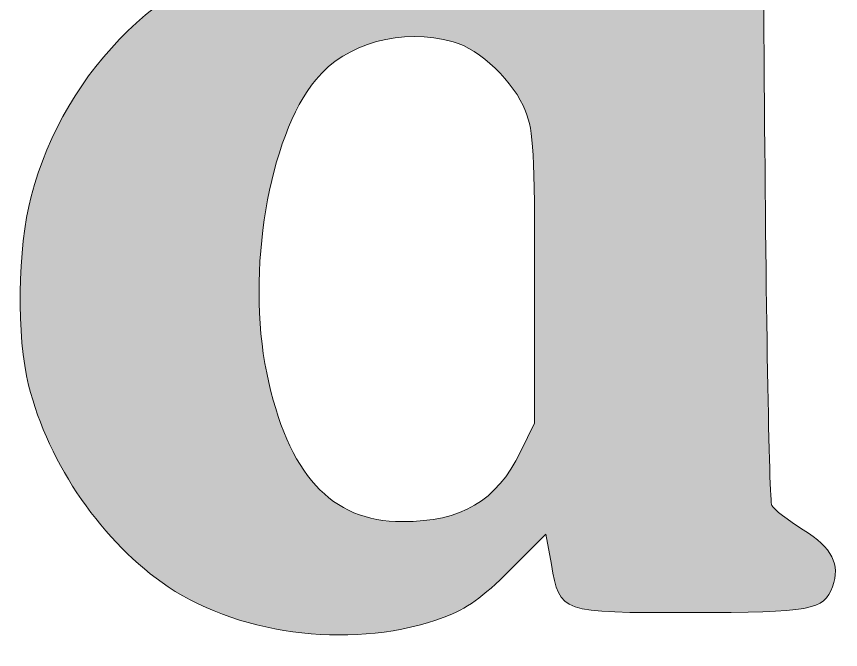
# Model space of a CAD drawing. Extents: x 650 to 1350, y -1425 to -575.
# Drawn here: x 1186.5 to 1349.5, y -1422.7 to -1297.5 of the extents above; entities that cross this region are included whole.
import ezdxf

# ---------------------------------------------------------------- set-up
doc = ezdxf.new("R2010")
doc.units = 0
doc.header["$MEASUREMENT"] = 0
doc.layers.add('katman 1', color=7, linetype='Continuous')

# ---------------------------------------------------------------- blocks, each defined once
blk = doc.blocks.new('block 2')
at = {"layer": 'katman 1', "true_color": 0xffffff}
h = blk.add_hatch(color=7, dxfattribs=at)
h.dxf.hatch_style = 2
edge = h.paths.add_edge_path()
edge.add_spline(control_points=[(1308, -1210.03), (1285.9, -1216.03), (1276.5, -1219.43), (1274.9, -1221.93), (1272.8, -1225.13), (1273.7, -1228.83), (1277.1, -1231.13), (1278.6, -1232.13), (1281.6, -1234.53), (1283.8, -1236.53), (1288.9, -1241.03), (1289.3, -1243.83), (1289.4, -1270.13), (1289.5, -1285.33), (1289.2, -1289.43), (1288.2, -1289.43), (1287.5, -1289.43), (1286.5, -1289.03), (1286, -1288.53), (1285.4, -1288.03), (1281.6, -1286.43), (1277.5, -1284.93), (1267.8, -1281.33), (1252.7, -1280.53), (1241.5, -1282.83), (1216.4, -1288.03), (1196.1, -1307.63), (1189.4, -1333.13), (1186.7, -1343.23), (1186.5, -1361.03), (1188.9, -1370.43), (1192.8, -1386.13), (1203.7, -1401.73), (1216.5, -1410.33), (1231.4, -1420.23), (1254, -1422.73), (1271.1, -1416.33), (1275.6, -1414.63), (1278.6, -1412.53), (1284.1, -1407.03), (1284.1, -1407.03), (1291.2, -1399.93), (1291.2, -1399.93), (1291.2, -1399.93), (1292.3, -1405.93), (1292.3, -1405.93), (1294.1, -1415.53), (1293.8, -1415.43), (1319.9, -1415.43), (1343.8, -1415.43), (1346.2, -1414.93), (1347.9, -1410.33), (1349.5, -1405.83), (1347.9, -1402.73), (1342.1, -1399.03), (1339.1, -1397.13), (1336.3, -1395.03), (1335.9, -1394.23), (1335.4, -1393.53), (1334.7, -1353.73), (1334.4, -1305.93), (1334, -1241.53), (1333.6, -1217.93), (1332.7, -1215.23), (1329.9, -1207.03), (1323.8, -1205.73), (1308, -1210.03)], knot_values=[0, 0, 0, 0, 1, 1, 1, 2, 2, 2, 3, 3, 3, 4, 4, 4, 5, 5, 5, 6, 6, 6, 7, 7, 7, 8, 8, 8, 9, 9, 9, 10, 10, 10, 11, 11, 11, 12, 12, 12, 13, 13, 13, 14, 14, 14, 15, 15, 15, 16, 16, 16, 17, 17, 17, 18, 18, 18, 19, 19, 19, 20, 20, 20, 21, 21, 21, 22, 22, 22, 22], degree=3, periodic=1)
edge = h.paths.add_edge_path()
edge.add_spline(control_points=[(1272.9, -1302.53), (1278.1, -1303.93), (1285, -1310.53), (1287.2, -1316.23), (1288.8, -1320.33), (1289, -1324.33), (1289, -1349.43), (1289, -1349.43), (1289, -1377.93), (1289, -1377.93), (1289, -1377.93), (1286.2, -1383.63), (1286.2, -1383.63), (1281.4, -1393.43), (1274.6, -1397.43), (1262.8, -1397.43), (1248.7, -1397.43), (1240.2, -1388.13), (1236, -1368.03), (1231.9, -1348.03), (1236.4, -1321.33), (1245.7, -1310.03), (1251.7, -1302.73), (1262.7, -1299.73), (1272.9, -1302.53)], knot_values=[0, 0, 0, 0, 1, 1, 1, 2, 2, 2, 3, 3, 3, 4, 4, 4, 5, 5, 5, 6, 6, 6, 7, 7, 7, 8, 8, 8, 8], degree=3, periodic=1)
at = {"layer": 'katman 1', "lineweight": 0}
for points, knots in [([(1308, -1210.03), (1285.9, -1216.03), (1276.5, -1219.43), (1274.9, -1221.93), (1272.8, -1225.13), (1273.7, -1228.83), (1277.1, -1231.13), (1278.6, -1232.13), (1281.6, -1234.53), (1283.8, -1236.53), (1288.9, -1241.03), (1289.3, -1243.83), (1289.4, -1270.13), (1289.5, -1285.33), (1289.2, -1289.43), (1288.2, -1289.43), (1287.5, -1289.43), (1286.5, -1289.03), (1286, -1288.53), (1285.4, -1288.03), (1281.6, -1286.43), (1277.5, -1284.93), (1267.8, -1281.33), (1252.7, -1280.53), (1241.5, -1282.83), (1216.4, -1288.03), (1196.1, -1307.63), (1189.4, -1333.13), (1186.7, -1343.23), (1186.5, -1361.03), (1188.9, -1370.43), (1192.8, -1386.13), (1203.7, -1401.73), (1216.5, -1410.33), (1231.4, -1420.23), (1254, -1422.73), (1271.1, -1416.33), (1275.6, -1414.63), (1278.6, -1412.53), (1284.1, -1407.03), (1284.1, -1407.03), (1291.2, -1399.93), (1291.2, -1399.93), (1291.2, -1399.93), (1292.3, -1405.93), (1292.3, -1405.93), (1294.1, -1415.53), (1293.8, -1415.43), (1319.9, -1415.43), (1343.8, -1415.43), (1346.2, -1414.93), (1347.9, -1410.33), (1349.5, -1405.83), (1347.9, -1402.73), (1342.1, -1399.03), (1339.1, -1397.13), (1336.3, -1395.03), (1335.9, -1394.23), (1335.4, -1393.53), (1334.7, -1353.73), (1334.4, -1305.93), (1334, -1241.53), (1333.6, -1217.93), (1332.7, -1215.23), (1329.9, -1207.03), (1323.8, -1205.73), (1308, -1210.03)], [0, 0, 0, 0, 1, 1, 1, 2, 2, 2, 3, 3, 3, 4, 4, 4, 5, 5, 5, 6, 6, 6, 7, 7, 7, 8, 8, 8, 9, 9, 9, 10, 10, 10, 11, 11, 11, 12, 12, 12, 13, 13, 13, 14, 14, 14, 15, 15, 15, 16, 16, 16, 17, 17, 17, 18, 18, 18, 19, 19, 19, 20, 20, 20, 21, 21, 21, 22, 22, 22, 22]), ([(1272.9, -1302.53), (1278.1, -1303.93), (1285, -1310.53), (1287.2, -1316.23), (1288.8, -1320.33), (1289, -1324.33), (1289, -1349.43), (1289, -1349.43), (1289, -1377.93), (1289, -1377.93), (1289, -1377.93), (1286.2, -1383.63), (1286.2, -1383.63), (1281.4, -1393.43), (1274.6, -1397.43), (1262.8, -1397.43), (1248.7, -1397.43), (1240.2, -1388.13), (1236, -1368.03), (1231.9, -1348.03), (1236.4, -1321.33), (1245.7, -1310.03), (1251.7, -1302.73), (1262.7, -1299.73), (1272.9, -1302.53)], [0, 0, 0, 0, 1, 1, 1, 2, 2, 2, 3, 3, 3, 4, 4, 4, 5, 5, 5, 6, 6, 6, 7, 7, 7, 8, 8, 8, 8])]:
    blk.add_open_spline(points, degree=3, knots=knots, dxfattribs=at)

msp = doc.modelspace()

# ---------------------------------------------------------------- block references
at = {"layer": 'katman 1'}
msp.add_blockref('block 2', (0, 0), dxfattribs=at)

doc.saveas('drawing.dxf')
